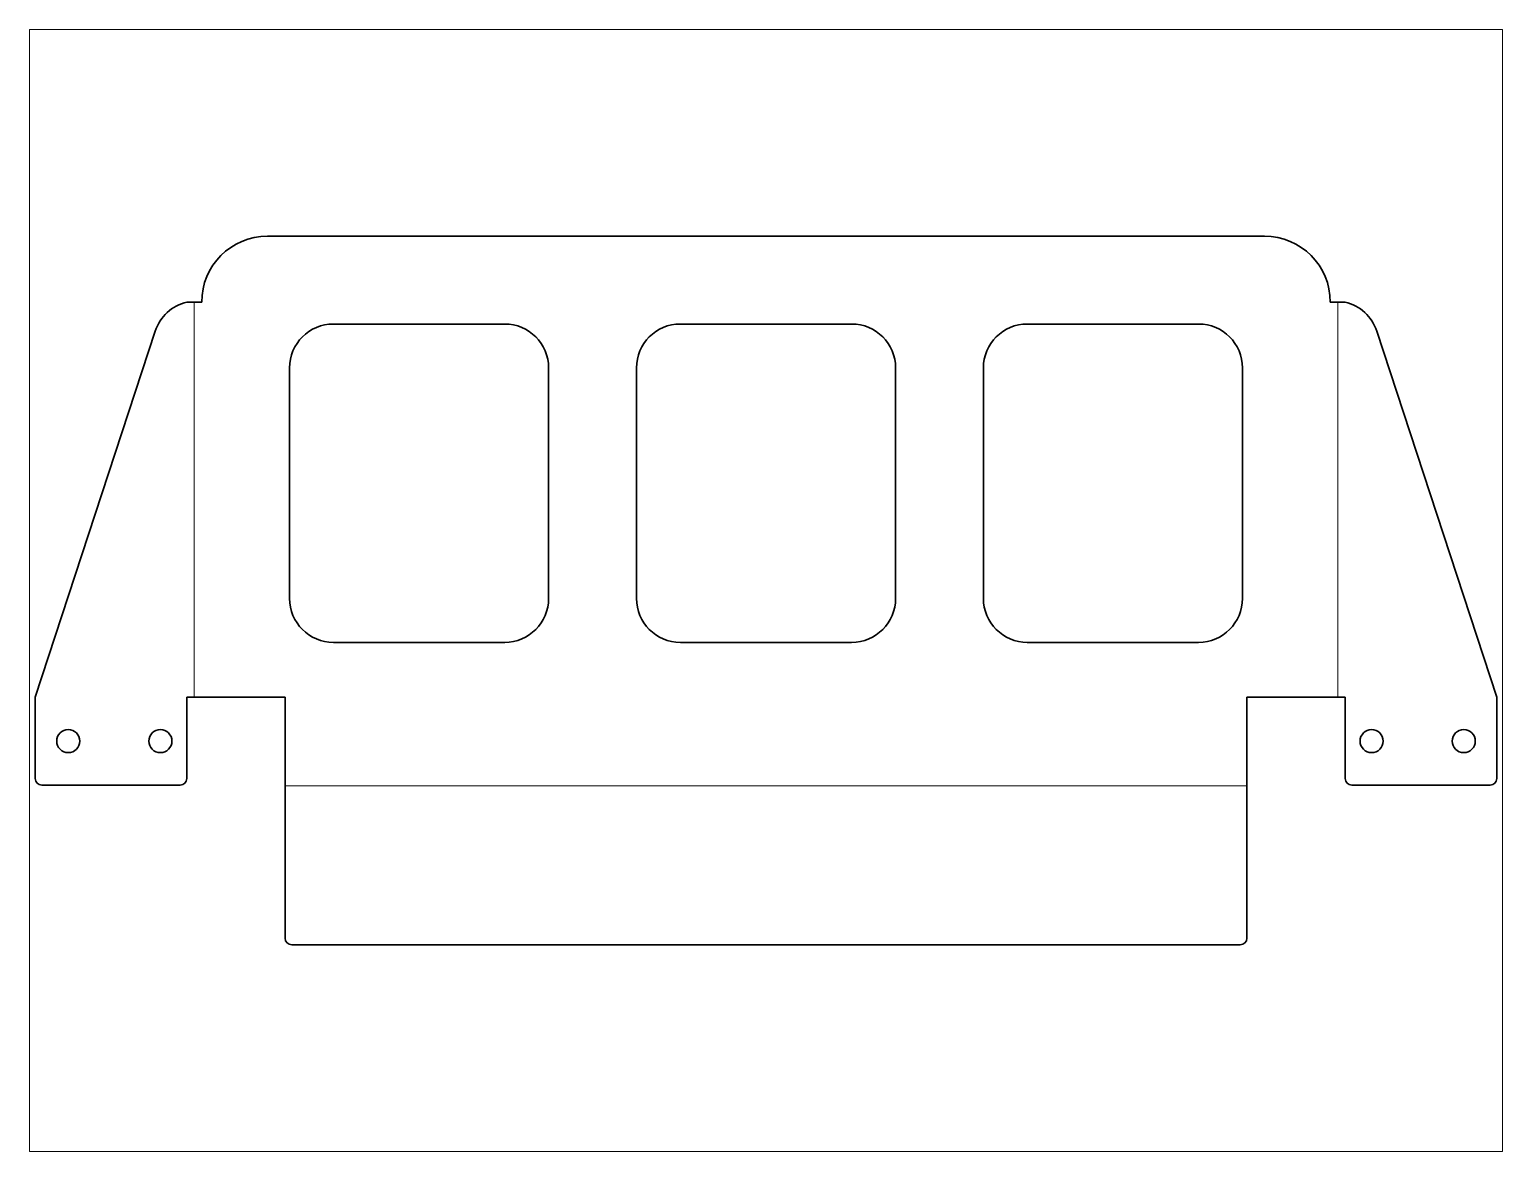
# Paper-space layout 'Layout1' of a CAD drawing. Header units: inches. Extents: x 1.05 to 9.45, y 0.8 to 7.2.
# The model-space entities are those that its viewports show. They can reach past a viewport. Long polylines and large blocks are cut down to what shows.
import ezdxf

# ---------------------------------------------------------------- set-up
doc = ezdxf.new("R2010")
doc.units = ezdxf.units.IN
doc.header["$MEASUREMENT"] = 0
doc.linetypes.add('Chain', pattern=[13.68, 9.12, -1.14, 2.28, -1.14])
doc.layers.add('SIMUMAK Bend Centerline (ISO)', color=7, linetype='Chain', lineweight=9)
doc.layers.add('SIMUMAK Visible (ISO)', color=7, linetype='Continuous', lineweight=35)

# ---------------------------------------------------------------- blocks, each defined once
blk = doc.blocks.new('PTM-02-SOPC01_Sheet_2_PTM-02-SOPC01 (desplegada)')
at = {"layer": 'SIMUMAK Bend Centerline (ISO)', "ltscale": 0.263158}
for p, q in [((-260.39, -48.61), (-260.39, 131.39)), ((260.39, -48.61), (260.39, 131.39)), ((-219, -89), (219, -89))]:
    blk.add_line(p, q, dxfattribs=at)
at = {"layer": 'SIMUMAK Visible (ISO)'}
for p, q in [((-227, 161.39), (227, 161.39)), ((-263.79, 131.39), (-257, 131.39)), ((257, 131.39), (263.79, 131.39)), ((-197, 121.39), (-119, 121.39)), ((-39, 121.39), (39, 121.39)), ((119, 121.39), (197, 121.39)), ((-278.12, 118.18), (-332.79, -48.61)), ((332.79, -48.61), (278.12, 118.18)), ((-217, -3.61), (-217, 101.39)), ((-99, 101.39), (-99, -3.61)), ((-59, -3.61), (-59, 101.39)), ((59, 101.39), (59, -3.61)), ((99, -3.61), (99, 101.39)), ((217, 101.39), (217, -3.61)), ((-119, -23.61), (-197, -23.61)), ((39, -23.61), (-39, -23.61)), ((197, -23.61), (119, -23.61)), ((-332.79, -48.61), (-332.79, -85.61)), ((-263.79, -85.61), (-263.79, -48.61)), ((-263.79, -48.61), (-219, -48.61)), ((-219, -158.39), (-219, -48.61)), ((219, -48.61), (263.79, -48.61)), ((219, -48.61), (219, -158.39)), ((263.79, -48.61), (263.79, -85.61)), ((332.79, -85.61), (332.79, -48.61)), ((-329.79, -88.61), (-266.79, -88.61)), ((266.79, -88.61), (329.79, -88.61)), ((216, -161.39), (-216, -161.39))]:
    blk.add_line(p, q, dxfattribs=at)
for centre in [(-317.79, -68.61), (-275.79, -68.61), (275.79, -68.61), (317.79, -68.61)]:
    blk.add_circle(centre, 5.25, dxfattribs=at)
at = {"layer": 'SIMUMAK Visible (ISO)', "extrusion": (0, 0, -1)}
for centre, radius, start, end in [((227, 131.39), 30, 360, 90), ((-227, 131.39), 30, 90, 180), ((259.11, 111.95), 20, 18.14799, 76.48834), ((-259.11, 111.95), 20, 103.51166, 161.85201), ((329.79, -85.61), 3, 270, 360), ((266.79, -85.61), 3, 180, 270), ((-266.79, -85.61), 3, 270, 0), ((-329.79, -85.61), 3, 180, 270), ((216, -158.39), 3, 270, 0), ((-216, -158.39), 3, 180, 270)]:
    blk.add_arc(centre, radius, start, end, dxfattribs=at)
at = {"layer": 'SIMUMAK Visible (ISO)'}
for centre, start, end in [((-197, 101.39), 90, 180), ((-119, 101.39), 0, 90), ((-39, 101.39), 90, 180), ((39, 101.39), 0, 90), ((119, 101.39), 90, 180), ((197, 101.39), 360, 90), ((-197, -3.61), 180, 270), ((-119, -3.61), 270, 360), ((-39, -3.61), 180, 270), ((39, -3.61), 270, 0), ((119, -3.61), 180, 270), ((197, -3.61), 270, 0)]:
    blk.add_arc(centre, 20, start, end, dxfattribs=at)

msp = doc.modelspace()

# ---------------------------------------------------------------- block references
msp.add_blockref('PTM-02-SOPC01_Sheet_2_PTM-02-SOPC01 (desplegada)', (332.79, 161.39))

psp = doc.layouts.get("Layout1")

# ---------------------------------------------------------------- viewports
at = {"layer": '0'}
psp.add_viewport(center=(5.25, 4), size=(8.4, 6.4), view_center_point=(332.7858, 161.3929), view_height=511.137522, dxfattribs=at)

doc.saveas('drawing.dxf')
